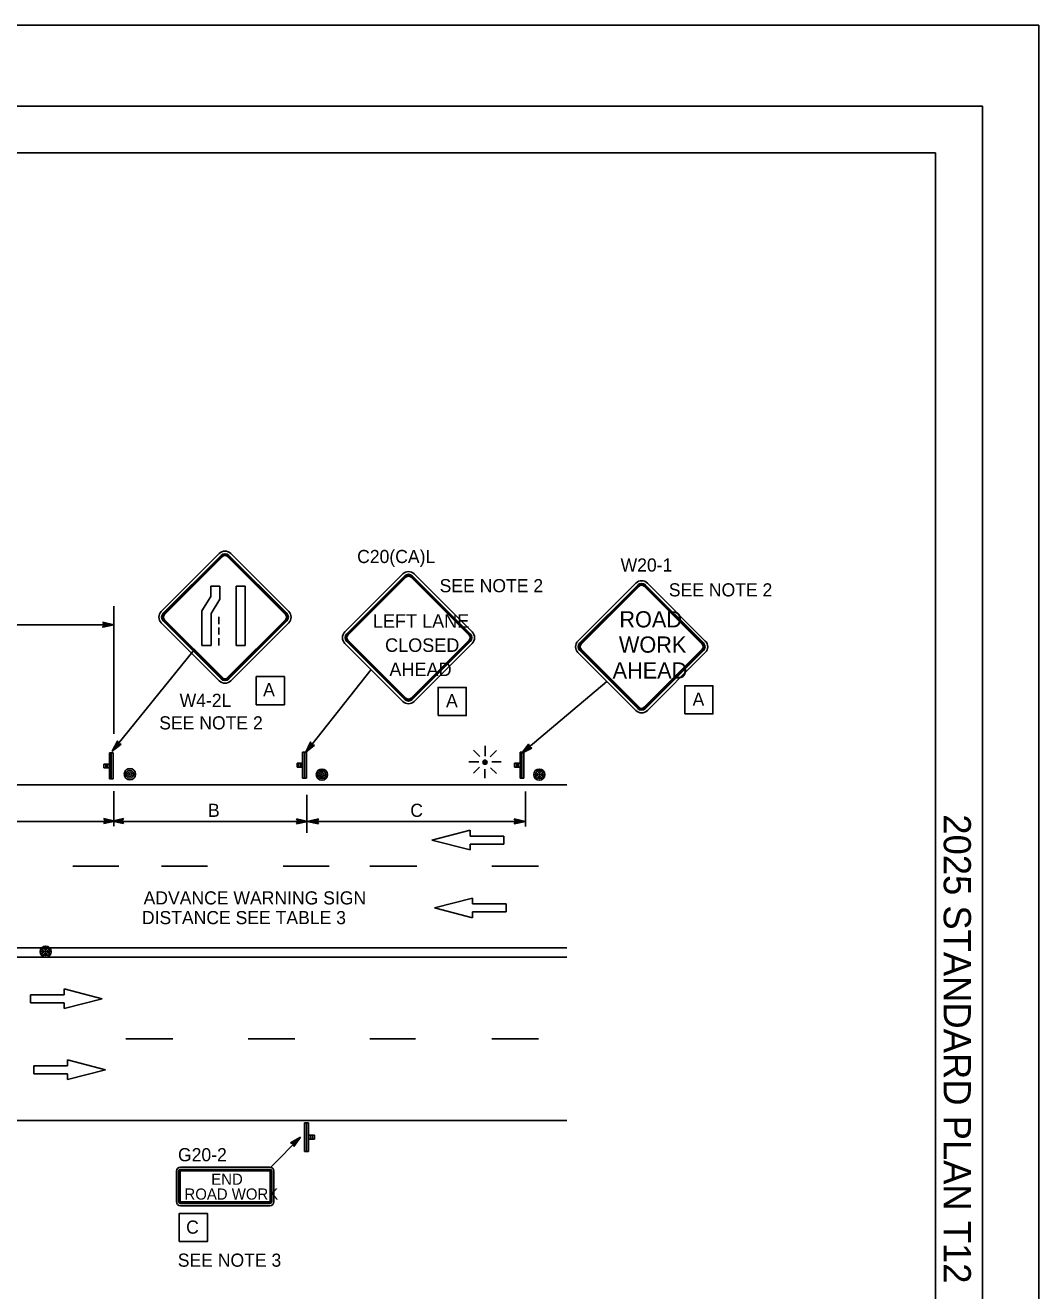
# Model space of a CAD drawing. Extents: x -893 to 867, y -474 to 712.
# Drawn here: x 327 to 867, y 38 to 712 of the extents above; entities that cross this region are included whole.
import ezdxf

# ---------------------------------------------------------------- set-up
doc = ezdxf.new("R2010")
doc.units = 0
for name, color, linetype in [('border_PLOTTING-ELEMENTS', 7, 'Continuous'), ('border_rw_22x34_Cut_Lines', 7, 'Continuous'), ('border_SHEET', 7, 'Continuous'), ('border_WITHIN-BORDER-anno', 7, 'Continuous'), ('pp_PRESENTATION', 7, 'Continuous'), ('rd_ES', 7, 'Continuous'), ('tcd_SIGN-ROADSIDE', 7, 'Continuous'), ('tcd_SIGN-ROADSIDE-anno', 7, 'Continuous'), ('tcd_TRAFFIC-STRIPE', 7, 'Continuous'), ('temp_TRAFFIC-CONES', 7, 'Continuous')]:
    doc.layers.add(name, color=color, linetype=linetype)

msp = doc.modelspace()

# ---------------------------------------------------------------- linework, layer by layer
at = {"layer": 'border_PLOTTING-ELEMENTS'}
for points in [[(-893.46, -474.05), (866.54, -474.05), (866.54, 711.95), (-893.46, 711.95)], [(-863.46, 668.95), (836.54, 668.95), (836.54, -431.05), (-863.46, -431.05)]]:
    msp.add_lwpolyline(points, close=True, dxfattribs=at)
at = {"layer": 'border_rw_22x34_Cut_Lines'}
msp.add_lwpolyline([(-863.46, 668.95), (836.54, 668.95), (836.54, -431.05), (-863.46, -431.05)], close=True, dxfattribs=at)
at = {"layer": 'border_SHEET'}
for p, q in [((-813.46, 643.95), (811.54, 643.95)), ((811.54, 643.95), (811.54, -406.05))]:
    msp.add_line(p, q, dxfattribs=at)
at = {"layer": 'pp_PRESENTATION'}
for p, q in [((543.21, 277.73), (563.54, 282.95)), ((563.53, 272.51), (543.21, 277.73)), ((563.54, 282.95), (563.54, 279.86)), ((563.54, 279.86), (581.47, 279.86)), ((581.47, 279.86), (581.47, 277.73)), ((581.47, 277.73), (581.47, 275.61)), ((581.47, 275.61), (563.53, 275.61)), ((563.53, 275.61), (563.53, 272.51)), ((544.54, 241.6), (564.87, 246.82)), ((564.87, 246.82), (564.87, 243.72)), ((564.87, 243.72), (582.8, 243.72)), ((582.8, 243.72), (582.8, 241.6)), ((564.86, 236.38), (544.54, 241.6)), ((582.8, 239.47), (564.86, 239.47)), ((564.86, 239.47), (564.86, 236.38)), ((582.8, 241.6), (582.8, 239.47)), ((347.21, 195.33), (347.21, 198.42)), ((347.21, 198.42), (367.53, 193.2)), ((329.28, 193.2), (329.28, 195.33)), ((329.28, 195.33), (347.21, 195.33)), ((329.28, 191.08), (329.28, 193.2)), ((347.21, 191.08), (329.28, 191.08)), ((367.53, 193.2), (347.21, 187.98)), ((347.21, 187.98), (347.21, 191.08)), ((331.04, 155.35), (331.04, 157.48)), ((331.04, 157.48), (348.97, 157.48)), ((331.04, 153.23), (331.04, 155.35)), ((348.97, 157.48), (348.97, 160.57)), ((348.97, 160.57), (369.29, 155.35)), ((369.29, 155.35), (348.97, 150.13)), ((348.97, 153.23), (331.04, 153.23)), ((348.97, 150.13), (348.97, 153.23))]:
    msp.add_line(p, q, dxfattribs=at)
at = {"layer": 'rd_ES'}
for p, q in [((-277.86, 307.27), (615.13, 307.27)), ((-207.86, 220.27), (615.13, 220.27)), ((-207.86, 215.27), (615.13, 215.27)), ((-46.6, 128.27), (478, 128.27)), ((478, 128.27), (615.13, 128.27))]:
    msp.add_line(p, q, dxfattribs=at)
at = {"layer": 'tcd_SIGN-ROADSIDE'}
for p, q in [((425.41, 407.5), (425.41, 413.01)), ((425.41, 413.01), (430.28, 413.01)), ((430.28, 413.01), (430.28, 406.11)), ((438.84, 381.44), (438.84, 413.01)), ((438.84, 413.01), (443.71, 413.01)), ((443.71, 413.01), (443.71, 381.44)), ((420.7, 399.89), (425.41, 407.5)), ((430.28, 406.11), (425.57, 398.51)), ((420.7, 381.44), (420.7, 399.89)), ((425.57, 398.51), (425.57, 381.44)), ((429.69, 396.7), (429.69, 392.86)), ((429.69, 391.05), (429.69, 387.26)), ((429.69, 385.39), (429.69, 381.44)), ((425.57, 381.44), (420.7, 381.44)), ((443.71, 381.44), (438.84, 381.44)), ((371.36, 324.17), (373.33, 324.17)), ((371.36, 324.17), (371.36, 310.4)), ((372.34, 310.4), (372.34, 324.17)), ((373.33, 310.4), (373.33, 324.17)), ((474.35, 324.56), (476.32, 324.56)), ((474.35, 324.56), (474.35, 310.78)), ((475.33, 310.78), (475.33, 324.56)), ((476.32, 310.78), (476.32, 324.56)), ((568.82, 322.23), (565.46, 325.59)), ((571.59, 322.52), (571.59, 328.04)), ((574.35, 322.13), (577.67, 325.46)), ((590.2, 324.56), (592.17, 324.56)), ((590.2, 324.56), (590.2, 310.78)), ((591.19, 310.78), (591.19, 324.56)), ((592.17, 310.78), (592.17, 324.56)), ((368.41, 318.27), (370.38, 318.27)), ((368.41, 316.3), (368.41, 318.27)), ((369.39, 316.3), (369.39, 318.27)), ((370.38, 318.27), (371.36, 318.27)), ((370.38, 316.3), (370.38, 318.27)), ((371.36, 317.29), (371.36, 317.29)), ((471.4, 318.66), (473.37, 318.66)), ((471.4, 316.69), (471.4, 318.66)), ((472.38, 316.69), (472.38, 318.66)), ((473.37, 318.66), (474.35, 318.66)), ((473.37, 316.69), (473.37, 318.66)), ((474.35, 317.67), (474.35, 317.67)), ((568.28, 319.52), (562.85, 319.52)), ((575.11, 319.52), (580.05, 319.52)), ((587.25, 318.66), (589.22, 318.66)), ((587.25, 316.69), (587.25, 318.66)), ((588.23, 316.69), (588.23, 318.66)), ((589.22, 318.66), (590.2, 318.66)), ((589.22, 316.69), (589.22, 318.66)), ((590.2, 317.67), (590.2, 317.67)), ((370.38, 316.3), (368.41, 316.3)), ((371.36, 316.3), (370.38, 316.3)), ((371.36, 310.4), (373.33, 310.4)), ((473.37, 316.69), (471.4, 316.69)), ((474.35, 316.69), (473.37, 316.69)), ((474.35, 310.78), (476.32, 310.78)), ((568.6, 316.65), (565.31, 313.36)), ((571.4, 315.5), (571.4, 310.75)), ((574.48, 316.29), (577.56, 313.2)), ((589.22, 316.69), (587.25, 316.69)), ((590.2, 316.69), (589.22, 316.69)), ((590.2, 310.78), (592.17, 310.78)), ((477.46, 127.07), (475.28, 127.07)), ((475.28, 127.07), (475.28, 111.76)), ((476.37, 127.07), (476.37, 111.76)), ((477.46, 111.76), (477.46, 127.07)), ((477.46, 120.51), (478.56, 120.51)), ((477.46, 119.42), (477.46, 119.42)), ((478.56, 118.32), (477.46, 118.32)), ((478.56, 120.51), (480.74, 120.51)), ((478.56, 120.51), (478.56, 118.32)), ((480.74, 118.32), (478.56, 118.32)), ((479.65, 120.51), (479.65, 118.32)), ((480.74, 120.51), (480.74, 118.32)), ((477.46, 111.76), (475.28, 111.76))]:
    msp.add_line(p, q, dxfattribs=at)
for points in [[(399.03, 399.61), (429.91, 430.5)], [(400.05, 398.59), (430.93, 429.48)], [(400.39, 398.25), (431.27, 429.14)], [(400.72, 397.91), (431.61, 428.8)], [(434.32, 428.8), (465.21, 397.91)], [(434.66, 429.14), (465.55, 398.25)], [(435, 429.48), (465.89, 398.59)], [(436.02, 430.5), (466.91, 399.61)], [(527.7, 419.57), (496.82, 388.68)], [(528.72, 418.55), (497.83, 387.66)], [(529.06, 418.21), (498.17, 387.32)], [(563.34, 387.32), (532.45, 418.21)], [(563.68, 387.66), (532.79, 418.55)], [(564.69, 388.68), (533.81, 419.57)], [(529.4, 417.87), (498.51, 386.98)], [(563, 386.98), (532.11, 417.87)], [(651.92, 414.7), (621.03, 383.82)], [(652.94, 413.68), (622.05, 382.8)], [(653.28, 413.34), (622.39, 382.46)], [(653.61, 413.01), (622.73, 382.12)], [(687.21, 382.12), (656.33, 413.01)], [(687.55, 382.46), (656.67, 413.34)], [(687.89, 382.8), (657.01, 413.68)], [(688.91, 383.82), (658.03, 414.7)], [(429.91, 362.62), (399.03, 393.5)], [(430.93, 363.64), (400.05, 394.52)], [(431.27, 363.98), (400.39, 394.86)], [(431.61, 364.31), (400.72, 395.2)], [(465.21, 395.2), (434.32, 364.31)], [(465.55, 394.86), (434.66, 363.98)], [(465.89, 394.52), (435, 363.64)], [(466.91, 393.5), (436.02, 362.62)], [(496.82, 382.57), (527.7, 351.69)], [(497.83, 383.59), (528.72, 352.71)], [(498.17, 383.93), (529.06, 353.05)], [(498.51, 384.27), (529.4, 353.38)], [(532.11, 353.38), (563, 384.27)], [(532.45, 353.05), (563.34, 383.93)], [(532.79, 352.71), (563.68, 383.59)], [(533.81, 351.69), (564.69, 382.57)], [(621.03, 377.71), (651.92, 346.82)], [(622.05, 378.73), (652.94, 347.84)], [(622.39, 379.07), (653.28, 348.18)], [(622.73, 379.41), (653.61, 348.52)], [(656.33, 348.52), (687.21, 379.41)], [(656.67, 348.18), (687.55, 379.07)], [(657.01, 347.84), (687.89, 378.73)], [(658.03, 346.82), (688.91, 377.71)], [(570.42, 319.32), (571.47, 320.37)], [(570.44, 319.05), (571.74, 320.36)], [(570.5, 318.83), (571.96, 320.29)], [(570.5, 319.69), (571.11, 320.29)], [(570.6, 318.65), (572.15, 320.2)], [(570.72, 318.49), (572.3, 320.07)], [(570.87, 318.35), (572.44, 319.92)], [(571.05, 318.25), (572.54, 319.75)], [(571.25, 318.17), (572.62, 319.54)], [(571.5, 318.13), (572.66, 319.29)], [(571.82, 318.17), (572.62, 318.98)], [(407.07, 101.27), (407.07, 85.09)], [(408.25, 101.27), (408.25, 85.09)], [(408.65, 101.27), (408.65, 85.09)], [(409.05, 101.27), (409.05, 85.09)], [(456.89, 103.45), (409.25, 103.45)], [(456.89, 102.27), (409.25, 102.27)], [(456.89, 101.87), (409.25, 101.87)], [(456.89, 101.47), (409.25, 101.47)], [(457.09, 85.09), (457.09, 101.27)], [(457.49, 85.09), (457.49, 101.27)], [(457.88, 85.09), (457.88, 101.27)], [(459.07, 85.09), (459.07, 101.27)], [(409.25, 84.9), (456.89, 84.9)], [(409.25, 84.5), (456.89, 84.5)], [(409.25, 84.1), (456.89, 84.1)], [(409.25, 82.91), (456.89, 82.91)]]:
    msp.add_lwpolyline(points, dxfattribs=at)
for centre, radius in [((571.54, 319.25), 1.12), ((382.28, 312.88), 3), ((382.28, 312.88), 2.1), ((382.28, 312.88), 1.2), ((382.28, 312.88), 0.3), ((484.6, 312.63), 3), ((484.6, 312.63), 2.1), ((484.6, 312.63), 1.2), ((484.6, 312.63), 0.3), ((600.45, 312.63), 3), ((600.45, 312.63), 2.1), ((600.45, 312.63), 1.2), ((600.45, 312.63), 0.3)]:
    msp.add_circle(centre, radius, dxfattribs=at)
for centre, radius, start, end in [((432.97, 427.44), 4.32, 45, 135), ((432.97, 427.44), 2.88, 45, 135), ((432.97, 427.44), 2.4, 45, 135), ((432.97, 427.44), 1.92, 45, 135), ((530.75, 416.51), 4.32, 45, 135), ((530.75, 416.51), 2.88, 45, 135), ((530.75, 416.51), 2.4, 45, 135), ((530.75, 416.51), 1.92, 45, 135), ((654.97, 411.65), 4.32, 45, 135), ((654.97, 411.65), 2.88, 45, 135), ((654.97, 411.65), 2.4, 45, 135), ((654.97, 411.65), 1.92, 45, 135), ((402.08, 396.56), 4.32, 135, 225), ((402.08, 396.56), 2.88, 135, 225), ((402.08, 396.56), 2.4, 135, 225), ((402.08, 396.56), 1.92, 135, 225), ((463.85, 396.56), 1.92, 315.00011, 45), ((463.85, 396.56), 2.4, 315.00011, 45), ((463.85, 396.56), 2.88, 315.00011, 45), ((463.85, 396.56), 4.32, 315.00011, 45), ((499.87, 385.63), 4.32, 135, 224.99989), ((499.87, 385.63), 2.88, 135, 224.99989), ((499.87, 385.63), 2.4, 135, 224.99989), ((499.87, 385.63), 1.92, 135, 224.99989), ((561.64, 385.63), 1.92, 315, 45), ((561.64, 385.63), 2.4, 315, 45), ((561.64, 385.63), 2.88, 315, 45), ((561.64, 385.63), 4.32, 315, 45), ((624.09, 380.76), 4.32, 135, 224.99989), ((624.09, 380.76), 2.88, 135, 224.99989), ((624.09, 380.76), 2.4, 135, 224.99989), ((624.09, 380.76), 1.92, 135, 224.99989), ((685.86, 380.76), 1.92, 315, 45), ((685.86, 380.76), 2.4, 315, 45), ((685.86, 380.76), 2.88, 315, 45), ((685.86, 380.76), 4.32, 315, 45), ((432.97, 365.67), 1.92, 225, 315), ((432.97, 365.67), 4.32, 225, 315), ((432.97, 365.67), 2.88, 225, 315), ((432.97, 365.67), 2.4, 225, 315), ((530.75, 354.74), 4.32, 225, 315), ((530.75, 354.74), 2.88, 225, 315), ((530.75, 354.74), 2.4, 225, 315), ((530.75, 354.74), 1.92, 225, 315), ((654.97, 349.88), 4.32, 225, 315), ((654.97, 349.88), 2.88, 225, 315), ((654.97, 349.88), 2.4, 225, 315), ((654.97, 349.88), 1.92, 225, 315), ((409.25, 101.27), 2.18, 90, 180), ((409.25, 101.27), 0.991, 90, 180), ((409.25, 101.27), 0.595, 90, 180), ((409.25, 101.27), 0.198, 90, 180), ((409.25, 101.27), 0.198, 90, 180), ((456.89, 101.27), 2.18, 0, 90), ((456.89, 101.27), 0.991, 0, 90), ((456.89, 101.27), 0.595, 0, 90), ((456.89, 101.27), 0.198, 0, 90), ((456.89, 101.27), 0.198, 0, 90), ((409.25, 85.09), 2.18, 180, 270), ((409.25, 85.09), 0.991, 180, 270), ((409.25, 85.09), 0.595, 180, 270), ((409.25, 85.09), 0.198, 180, 270), ((409.25, 85.09), 0.198, 180, 270), ((456.89, 85.09), 0.198, 270, 0), ((456.89, 85.09), 0.198, 270, 0), ((456.89, 85.09), 0.595, 270, 0), ((456.89, 85.09), 0.991, 270, 0), ((456.89, 85.09), 2.18, 270, 0)]:
    msp.add_arc(centre, radius, start, end, dxfattribs=at)
at = {"layer": 'tcd_SIGN-ROADSIDE-anno'}
for p, q in [((373.69, 334.29), (373.69, 402.32)), ((162.19, 392.48), (373.69, 392.48)), ((372.93, 325.11), (415.88, 378.16)), ((510.77, 368.62), (475.98, 324.55)), ((636.48, 362.27), (591.06, 324)), ((373.69, 285.19), (373.69, 303.88)), ((593.15, 284.95), (593.15, 303.64)), ((476.54, 281.57), (476.54, 301.81)), ((261.69, 287.66), (593.07, 287.66)), ((369.13, 287.9), (368.33, 289.24)), ((368.33, 289.24), (368.33, 289.24)), ((368.33, 289.24), (374.33, 287.9)), ((374.33, 287.9), (368.33, 286.57)), ((368.33, 286.57), (369.13, 287.9)), ((368.33, 286.57), (368.33, 286.57)), ((368.54, 288.89), (372.95, 287.91)), ((372.94, 287.9), (368.56, 286.93)), ((371.57, 287.91), (368.74, 287.28)), ((368.78, 288.53), (371.57, 287.91)), ((368.95, 288.18), (370.18, 287.91)), ((370.18, 287.91), (368.98, 287.64)), ((374.42, 287.9), (372.77, 287.9)), ((372.83, 287.9), (378.83, 289.23)), ((378.83, 286.57), (372.83, 287.9)), ((372.83, 287.9), (372.83, 287.9)), ((378.61, 286.92), (374.21, 287.9)), ((374.22, 287.91), (378.6, 288.88)), ((374.33, 287.9), (374.33, 287.9)), ((375.59, 287.9), (378.42, 288.53)), ((378.38, 287.28), (375.59, 287.9)), ((376.97, 287.9), (378.18, 288.17)), ((378.2, 287.63), (376.97, 287.9)), ((378.83, 289.23), (378.03, 287.9)), ((378.03, 287.9), (378.83, 286.57)), ((378.83, 289.23), (378.83, 289.23)), ((378.83, 286.57), (378.83, 286.57)), ((471.89, 287.66), (471.09, 289)), ((471.09, 289), (471.09, 289)), ((471.09, 289), (477.09, 287.66)), ((477.09, 287.66), (471.09, 286.33)), ((471.09, 286.33), (471.89, 287.66)), ((471.09, 286.33), (471.09, 286.33)), ((471.3, 288.65), (475.71, 287.66)), ((475.7, 287.66), (471.32, 286.69)), ((474.32, 287.67), (471.5, 287.04)), ((471.54, 288.29), (474.32, 287.67)), ((471.71, 287.94), (472.94, 287.67)), ((472.94, 287.67), (471.73, 287.4)), ((476.83, 287.66), (482.83, 288.99)), ((482.83, 286.32), (476.83, 287.66)), ((476.83, 287.66), (476.83, 287.66)), ((477.09, 287.66), (477.09, 287.66)), ((482.61, 286.68), (478.21, 287.66)), ((478.22, 287.67), (482.59, 288.64)), ((479.59, 287.66), (482.41, 288.29)), ((482.38, 287.04), (479.59, 287.66)), ((480.97, 287.66), (482.18, 287.93)), ((482.2, 287.39), (480.97, 287.66)), ((482.83, 288.99), (482.03, 287.66)), ((482.03, 287.66), (482.83, 286.32)), ((482.83, 288.99), (482.83, 288.99)), ((482.83, 286.32), (482.83, 286.32)), ((587.87, 287.66), (587.07, 289)), ((587.07, 289), (587.07, 289)), ((587.07, 289), (593.07, 287.66)), ((593.07, 287.66), (587.07, 286.33)), ((587.07, 286.33), (587.87, 287.66)), ((587.07, 286.33), (587.07, 286.33)), ((587.29, 288.65), (591.69, 287.66)), ((591.68, 287.66), (587.3, 286.69)), ((590.31, 287.67), (587.48, 287.04)), ((587.52, 288.29), (590.31, 287.67)), ((587.7, 287.94), (588.93, 287.67)), ((588.93, 287.67), (587.72, 287.4)), ((593.07, 287.66), (593.07, 287.66)), ((457.56, 103.59), (473.23, 119.39)), ((467.87, 116.37), (473.23, 119.39)), ((469.37, 115.91), (467.87, 116.37)), ((467.87, 116.37), (467.87, 116.37)), ((468.27, 116.25), (472.2, 118.47)), ((468.69, 116.14), (471.17, 117.54)), ((469.05, 116), (470.15, 116.62)), ((469.66, 114.38), (469.37, 115.91)), ((470.15, 116.62), (469.43, 115.61)), ((471.17, 117.54), (469.5, 115.18)), ((472.2, 118.46), (469.6, 114.81)), ((473.23, 119.39), (469.66, 114.38)), ((473.23, 119.39), (473.23, 119.39)), ((469.66, 114.38), (469.66, 114.38))]:
    msp.add_line(p, q, dxfattribs=at)
for points in [[(367.79, 393.8), (373.69, 392.48), (367.79, 391.17), (368, 391.52), (372.32, 392.48), (368, 393.45), (368.2, 393.1), (370.97, 392.48), (368.21, 391.87), (368.42, 392.22), (369.61, 392.48), (368.41, 392.75), (368.57, 392.48), (367.79, 391.17), (368.57, 392.48)], [(449.63, 364.86), (449.63, 349.86), (464.63, 349.86), (464.63, 364.86)], [(546.49, 344.13), (546.49, 359.13), (561.49, 359.13), (561.49, 344.13)], [(677.97, 344.98), (677.97, 359.98), (692.97, 359.98), (692.97, 344.98)], [(377.67, 328.87), (372.93, 325.11), (375.63, 330.52), (375.77, 330.14), (373.79, 326.17), (377.27, 328.92), (376.86, 328.98), (374.64, 327.22), (375.91, 329.75), (376.04, 329.37), (375.5, 328.27), (376.46, 329.04), (376.15, 329.08), (375.63, 330.52), (376.15, 329.08)], [(480.67, 328.37), (475.98, 324.55), (478.61, 330), (478.75, 329.62), (476.82, 325.63), (480.27, 328.42), (479.86, 328.48), (477.66, 326.69), (478.9, 329.24), (479.04, 328.86), (478.51, 327.75), (479.46, 328.53), (479.15, 328.57), (478.61, 330), (479.15, 328.57)], [(596.43, 326.8), (591.06, 324), (594.74, 328.81), (594.8, 328.41), (592.11, 324.89), (596.04, 326.93), (595.66, 327.06), (593.14, 325.75), (594.86, 328), (594.93, 327.6), (594.18, 326.63), (595.28, 327.2), (594.98, 327.3), (594.74, 328.81), (594.98, 327.3)], [(408.61, 63.76), (408.61, 78.76), (423.61, 78.76), (423.61, 63.76)]]:
    msp.add_lwpolyline(points, close=True, dxfattribs=at)
at = {"layer": 'tcd_TRAFFIC-STRIPE'}
for p, q in [((351.94, 263.77), (376.43, 263.77)), ((399.18, 263.77), (423.7, 263.77)), ((463.97, 263.77), (488.46, 263.77)), ((510.19, 263.77), (535.14, 263.77)), ((575.21, 263.77), (600.02, 263.77)), ((380.11, 171.77), (405.1, 171.77)), ((445.38, 171.77), (470.1, 171.77)), ((510.1, 171.77), (534.54, 171.77)), ((575.1, 171.77), (600.09, 171.77))]:
    msp.add_line(p, q, dxfattribs=at)
at = {"layer": 'temp_TRAFFIC-CONES'}
for radius in [3, 2.1, 1.2, 0.3]:
    msp.add_circle((337.41, 218.28), radius, dxfattribs=at)

# ---------------------------------------------------------------- texts
at = {"layer": 'border_WITHIN-BORDER-anno'}
msp.add_text('2025 STANDARD PLAN T12', height=14.5, rotation=270, dxfattribs=at).set_placement((815.92, 291.47))
at = {"layer": 'tcd_SIGN-ROADSIDE'}
for s, height, p in [('LEFT LANE', 7.2, (511.77, 390.9)), ('ROAD', 8.64, (643.11, 391.09)), ('CLOSED', 7.2, (518.27, 378.05)), ('WORK', 8.64, (642.87, 377.61)), ('AHEAD', 7.2, (520.57, 365.13)), ('AHEAD', 8.64, (639.5, 363.84)), ('END', 5.947, (425.64, 94.06)), ('ROAD WORK', 5.947, (411.39, 86.14))]:
    msp.add_text(s, height=height, dxfattribs=at).set_placement(p)
at = {"layer": 'tcd_SIGN-ROADSIDE-anno'}
for s, p in [('C20(CA)L', (503.38, 425.38)), ('W20-1', (643.76, 420.84)), ('SEE NOTE 2', (547.34, 409.83)), ('SEE NOTE 2', (669.46, 407.6)), ('A', (453.29, 354.4)), ('W4-2L', (408.8, 348.7)), ('A', (550.74, 348.54)), ('A', (682.12, 349.31)), ('SEE NOTE 2', (397.95, 336.72)), ('B', (423.93, 290.12)), ('C', (531.7, 290.12)), ('ADVANCE WARNING SIGN', (389.6, 243.44)), ('DISTANCE SEE TABLE 3', (388.7, 232.94)), ('G20-2', (407.92, 106.58)), ('C', (412.26, 68)), ('SEE NOTE 3', (407.8, 50.39))]:
    msp.add_text(s, height=7, dxfattribs=at).set_placement(p)

doc.saveas('drawing.dxf')
